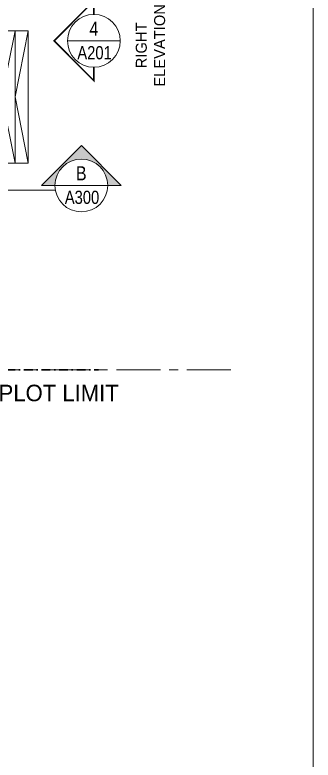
# Model space of a CAD drawing. Header units: millimetres. Extents: x -9083 to 924194, y -232449 to 321637.
# Drawn here: x 48817 to 55597, y 150502 to 167427 of the extents above; entities that cross this region are included whole.
import ezdxf
from ezdxf.enums import TextEntityAlignment as Align

# ---------------------------------------------------------------- set-up
doc = ezdxf.new("R2010")
doc.units = ezdxf.units.MM
doc.header["$LTSCALE"] = 400
doc.header["$MEASUREMENT"] = 0
for name, pattern in [('CENTER', [2, 1.25, -0.25, 0.25, -0.25]), ('CENTERX2', [4, 2.5, -0.5, 0.5, -0.5]), ('DASHDOT', [1, 0.5, -0.25, 0, -0.25])]:
    doc.linetypes.add(name, pattern=pattern)
doc.layers.get('Defpoints').update_dxf_attribs({"color": 8, "lineweight": 5})
for name, color, linetype, lineweight in [('A-DETL', 8, 'Continuous', 9), ('AR-dim-in', 134, 'Continuous', 0), ('GENERAL TEXT', 4, 'Continuous', 5), ('PLOT BOWNDARY', 1, 'DASHDOT', 50), ('REFER SECTIONS', 8, 'Continuous', 5), ('TAG ELEVATIONS DETAIL', 8, 'Continuous', 9)]:
    doc.layers.add(name, color=color, linetype=linetype, lineweight=lineweight)
doc.layers.add('AXIES', color=7, linetype='CENTER', lineweight=0, true_color=0x949596)
doc.styles.add('arial', font='arial.ttf', dxfattribs={"width": 0.8, "height": 2.2})
doc.styles.get("Standard").update_dxf_attribs({"font": 'GOTHIC.TTF', "height": 220})
doc.styles.add('XREF$0$STANDARD', font='verdana.ttf')

# ---------------------------------------------------------------- blocks, each defined once
blk = doc.blocks.new('hjhg')
at = {"layer": 'AXIES', "linetype": 'CENTERX2'}
blk.add_line((6131186.9, 796484.5), (6071269.8, 796484.5), dxfattribs=at)
blk = doc.blocks.new('A-ELEV-REF-ARROW-1')
at = {"layer": 'TAG ELEVATIONS DETAIL', "const_width": 34.3}
blk.add_lwpolyline([(600, 0), (904, 0), (0, -904), (-904, 0), (-600, 0)], dxfattribs=at)
at = {"layer": 'TAG ELEVATIONS DETAIL'}
blk.add_circle((0, 0), 600, dxfattribs=at)
blk = doc.blocks.new('A-ELEV-REF-1')
at = {"layer": 'TAG ELEVATIONS DETAIL', "linetype": 'Continuous'}
blk.add_line((-600, 0), (600, 0), dxfattribs=at)
at = {"layer": 'TAG ELEVATIONS DETAIL', "linetype": 'Continuous', "style": 'arial', "width": 0.8}
for tag, p in [('ELEV-NO', (-1, 276)), ('DRAWING-REF', (15, -270))]:
    blk.add_attdef(tag, text='', height=320, dxfattribs=at).set_placement(p, align=Align.MIDDLE)
blk = doc.blocks.new('A-SEC-REF-ARROW-1')
at = {"layer": 'TAG ELEVATIONS DETAIL'}
h = blk.add_hatch(color=8, dxfattribs=at)
edge = h.paths.add_edge_path()
edge.add_line((0, 904), (0, 600))
edge.add_ellipse((0, 0), major_axis=(424, 424), ratio=1, start_angle=45, end_angle=135)
edge.add_ellipse((0, 0), major_axis=(424, 424), ratio=1, start_angle=135, end_angle=225)
edge.add_line((0, -600), (0, -904))
edge.add_line((0, -904), (-904, 0))
edge.add_line((-904, 0), (0, 904))
at = {"layer": 'TAG ELEVATIONS DETAIL', "color": 8, "linetype": 'Continuous', "ltscale": 100}
for p, q in [((-904, 0), (0, 904)), ((0, 904), (0, 600)), ((0, -904), (-904, 0)), ((0, -600), (0, -904))]:
    blk.add_line(p, q, dxfattribs=at)
at = {"layer": 'TAG ELEVATIONS DETAIL', "color": 8, "linetype": 'Continuous'}
blk.add_circle((0, 0), 600, dxfattribs=at)
blk = doc.blocks.new('A-SEC-REF-1')
at = {"layer": 'TAG ELEVATIONS DETAIL', "ltscale": 800}
blk.add_line((-600, 0), (600, 0), dxfattribs=at)
at = {"layer": 'TAG ELEVATIONS DETAIL', "linetype": 'Continuous', "style": 'arial', "width": 0.8}
for tag, height, p in [('SECTION-LETTER', 320, (-1, 276)), ('DRAWING-REF', 300, (15, -270))]:
    blk.add_attdef(tag, text='', height=height, dxfattribs=at).set_placement(p, align=Align.MIDDLE)

msp = doc.modelspace()

# ---------------------------------------------------------------- linework, layer by layer
at = {"layer": 'A-DETL', "linetype": 'Continuous'}
msp.add_line((48819.7762, 164062.84248), (48819.7762, 167061.62556), dxfattribs=at)
msp.add_lwpolyline([(48217.49138, 164062.84248), (49117.5, 164062.84248), (49117.5, 167061.62556), (48221.20856, 167061.62556)], dxfattribs=at)
at = {"layer": 'AR-dim-in', "color": 8, "linetype": 'Continuous'}
for points in [[(48819.7762, 167061.62556), (48522.0524, 165562.23402), (48819.7762, 164062.84248)], [(49117.5, 167061.62556), (48819.7762, 165562.23402), (49117.5, 164062.84248)]]:
    msp.add_lwpolyline(points, dxfattribs=at)
at = {"layer": 'Defpoints'}
msp.add_lwpolyline([(-8100, 195373.23511), (55596.80779, 195373.23511), (55596.80779, 137087.88911), (-8100, 137087.88911)], close=True, dxfattribs=at)
at = {"layer": 'PLOT BOWNDARY', "lineweight": 30}
msp.add_line((48221.20856, 159362.59179), (50721.20856, 159362.59179), dxfattribs=at)
at = {"layer": 'TAG ELEVATIONS DETAIL'}
msp.add_line((47227.73912, 163445.28673), (49727.73912, 163445.28673), dxfattribs=at)

# ---------------------------------------------------------------- block references
at = {"layer": 'AXIES'}
msp.add_blockref('hjhg', (-6077461.30579, -637121.91356), dxfattribs=at)
at = {"layer": 'TAG ELEVATIONS DETAIL', "rotation": 269.9999999999999}
msp.add_blockref('A-ELEV-REF-ARROW-1', (50612.68027, 166837.62358), dxfattribs=at)
at = {"layer": 'TAG ELEVATIONS DETAIL', "ltscale": 800}
ref = msp.add_blockref('A-ELEV-REF-1', (50612.68027, 166837.62358), dxfattribs=at)
ref.add_attrib('ELEV-NO', '4', dxfattribs={"linetype": 'Continuous', "height": 320, "style": 'arial', "width": 0.8}).set_placement((50611.57902, 167113.13199), align=Align.MIDDLE)
ref.add_attrib('DRAWING-REF', 'A201', dxfattribs={"layer": 'REFER SECTIONS', "linetype": 'Continuous', "height": 300, "style": 'arial', "width": 0.8}).set_placement((50628.08157, 166567.75863), align=Align.MIDDLE)
at = {"layer": 'TAG ELEVATIONS DETAIL', "xscale": -1, "rotation": 90}
msp.add_blockref('A-SEC-REF-ARROW-1', (50327.73912, 163553.53525), dxfattribs=at)
at = {"layer": 'TAG ELEVATIONS DETAIL', "ltscale": 800}
ref = msp.add_blockref('A-SEC-REF-1', (50327.73912, 163553.53525), dxfattribs=at)
ref.add_attrib('SECTION-LETTER', 'B', dxfattribs={"layer": 'REFER SECTIONS', "linetype": 'Continuous', "height": 320, "style": 'arial', "width": 0.8}).set_placement((50326.63787, 163829.04367), align=Align.MIDDLE)
ref.add_attrib('DRAWING-REF', 'A300', dxfattribs={"layer": 'REFER SECTIONS', "linetype": 'Continuous', "height": 300, "style": 'arial', "width": 0.8}).set_placement((50343.14043, 163283.67031), align=Align.MIDDLE)

# ---------------------------------------------------------------- texts
at = {"layer": 'GENERAL TEXT', "insert": (51565.08633, 166734.26437), "char_height": 250, "width": 2774.0642767, "attachment_point": 2, "rotation": 90}
msp.add_mtext('RIGHT ELEVATION', dxfattribs=at)
at = {"layer": 'PLOT BOWNDARY', "lineweight": 30, "insert": (49812.03851, 158837.2949), "char_height": 375, "width": 3591.7615035, "attachment_point": 5, "style": 'XREF$0$STANDARD'}
msp.add_mtext('{\\fStylus BT|b0|i0|c0|p34;PLOT LIMIT}', dxfattribs=at)

doc.saveas('drawing.dxf')
